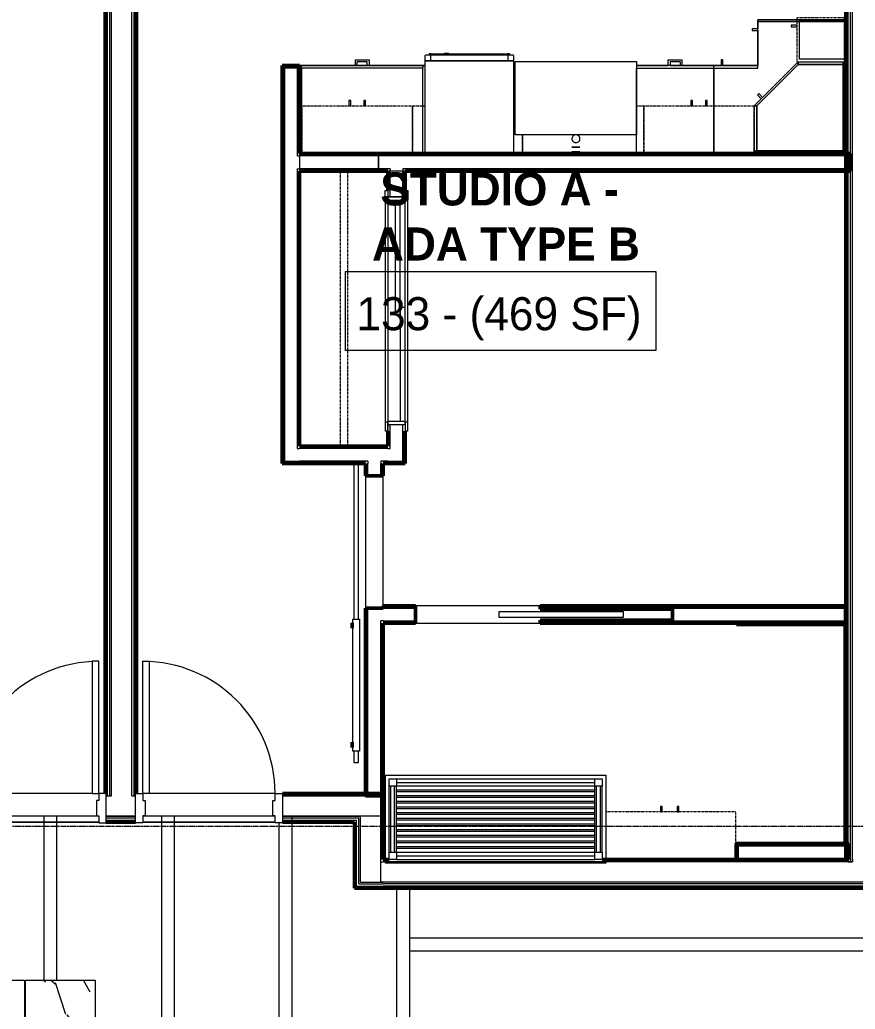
# Model space of a CAD drawing. Header units: inches. Extents: x -4218 to -1830, y 9767 to 12426.
# Drawn here: x -2742.2 to -2514.9, y 10417.4 to 10686.9 of the extents above; entities that cross this region are included whole.
import ezdxf

# ---------------------------------------------------------------- set-up
doc = ezdxf.new("R2010")
doc.units = ezdxf.units.IN
doc.header["$MEASUREMENT"] = 0
doc.linetypes.add('Dash', pattern=[0.25, 0.125, -0.125])
doc.linetypes.add('Grid Line 1_2_', pattern=[0.875, 0.5, -0.125, 0.125, -0.125])
for name, color, linetype, lineweight in [('0-1', 7, 'Continuous', 5), ('0-2', 10, 'Continuous', 9), ('A-AREA-IDEN', 2, 'Continuous', 9), ('A-CLNG-2', 10, 'Continuous', 9), ('A-CLNG-PATT-1', 71, 'Continuous', 13), ('A-DOOR-1', 10, 'Continuous', 9), ('A-DOOR-2', 50, 'Continuous', 20), ('A-DOOR-3', 7, 'Continuous', 50), ('A-DOOR-FRAM-1', 10, 'Continuous', 9), ('A-DOOR-FRAM-3', 50, 'Continuous', 20), ('A-FLOR-4', 192, 'Continuous', 9), ('A-WALL-1', 7, 'Continuous', 50), ('A-WALL-2', 250, 'Continuous', 13), ('A-WALL-3', 10, 'Continuous', 9), ('A-WALL-4', 252, 'Continuous', 9), ('A-WALL-5', 253, 'Continuous', 9), ('A-WALL-6', 254, 'Continuous', 9), ('A-WALL-7', 113, 'Continuous', 9), ('I-WALL-1', 7, 'Continuous', 50), ('I-WALL-2', 10, 'Continuous', 9), ('I-WALL-3', 252, 'Continuous', 9), ('I-WALL-4', 253, 'Continuous', 9), ('P-SANR-FIXT-1', 10, 'Continuous', 9), ('P-SANR-FIXT-2', 252, 'Continuous', 9), ('Q-CASE', 31, 'Continuous', 9), ('Q-CASE-1', 252, 'Continuous', 9), ('Q-CASE-2', 10, 'Continuous', 9), ('Q-CASE-3', 253, 'Continuous', 9), ('Q-CASE-4', 252, 'Dash', 9), ('Q-CASE-5', 10, 'Dash', 9), ('Q-CASE-6', 254, 'Dash', 9), ('Q-CASE-7', 253, 'Dash', 9), ('Q-CASE-8', 254, 'Continuous', 9), ('Q-CASE-HDLN-1', 10, 'Dash', 9), ('Q-CASE-HDLN-2', 252, 'Dash', 9), ('Q-CASE-HDLN-3', 253, 'Dash', 9), ('Q-SPCQ-1', 10, 'Continuous', 9), ('S-BEAM', 12, 'Continuous', 9), ('S-GRID-1', 1, 'Grid Line 1_2_', 9)]:
    doc.layers.add(name, color=color, linetype=linetype, lineweight=lineweight)
doc.styles.add('Century Gothic', font='ufonts.com_century-gothic.ttf', dxfattribs={"height": 9})
doc.styles.add('Century Gothic_B', font='GOTHICB.TTF', dxfattribs={"height": 9})

# ---------------------------------------------------------------- blocks, each defined once
blk = doc.blocks.new('SLIDING - FLUSH - 5-0 x 6-8-V6-BACKGROUND - RCP - 1ST FLOOR')
at = {"layer": 'A-DOOR-1'}
for p, q in [((-32.75, 2.5), (-32.75, 3.25)), ((-30.25, 3.25), (-32.75, 3.25)), ((30.25, 3.25), (-30.25, 3.25)), ((-30.25, 3.25), (-30.25, 2.5)), ((30.25, 2.5), (30.25, 3.25)), ((30.25, 3.25), (32.75, 3.25)), ((32.75, 3.25), (32.75, 2.5)), ((-32.75, 2.5), (-30.25, 2.5)), ((30, 0.5), (-1, 0.5)), ((-1, 0.5), (-1, -0.88)), ((30, 0.5), (30, -0.88)), ((32.75, 2.5), (30.25, 2.5)), ((-32.75, -3), (-32.75, -2.25)), ((-30.25, -2.25), (-32.75, -2.25)), ((-30.25, -2.25), (-30.25, -3)), ((1, -0.88), (-30, -0.88)), ((-30, -0.88), (-30, -2.25)), ((-30, -2.25), (1, -2.25)), ((-1, -0.88), (30, -0.88)), ((1, -0.88), (1, -2.25)), ((30.25, -2.25), (32.75, -2.25)), ((30.25, -3), (30.25, -2.25)), ((32.75, -2.25), (32.75, -3)), ((-32.75, -3), (-30.25, -3)), ((-30.25, -3), (30.25, -3)), ((32.75, -3), (30.25, -3))]:
    blk.add_line(p, q, dxfattribs=at)
at = {"layer": 'A-DOOR-FRAM-1'}
for p, q in [((-31, -2.25), (-31, 2.5)), ((-30, 2.5), (-31, 2.5)), ((30, 2.5), (-30, 2.5)), ((-30, 2.5), (-30, -2.25)), ((30, -2.25), (30, 2.5)), ((30, 2.5), (31, 2.5)), ((31, 2.5), (31, -2.25)), ((-31, -2.25), (-30, -2.25)), ((1, -2.25), (30, -2.25)), ((31, -2.25), (30, -2.25))]:
    blk.add_line(p, q, dxfattribs=at)
blk = doc.blocks.new('BARN - FLUSH - 3-0 x 7-0 BARN DOOR-2961665-BACKGROUND - RCP - 1ST FLOOR')
at = {"layer": 'A-DOOR-1'}
for p, q in [((-57, 5.57), (-60, 5.57)), ((-60, 5.57), (-60, 4.95)), ((-57, 4.07), (-57, 5.82)), ((-57, 5.82), (-21, 5.82)), ((-21, 5.82), (-21, 4.07)), ((21, 5.57), (-21, 5.57)), ((21, 4.95), (21, 5.57)), ((-60, 4.95), (-60, 4.32)), ((-60, 4.32), (-57, 4.32)), ((-21, 4.07), (-57, 4.07)), ((-21, 4.32), (21, 4.32)), ((21, 4.32), (21, 4.95))]:
    blk.add_line(p, q, dxfattribs=at)
at = {"layer": 'A-DOOR-3'}
for p, q in [((-56, 6), (-56, 5.82)), ((-54.5, 6), (-56, 6)), ((-54.5, 5.82), (-54.5, 6)), ((-23.5, 6), (-23.5, 5.82)), ((-22, 6), (-23.5, 6)), ((-22, 5.82), (-22, 6))]:
    blk.add_line(p, q, dxfattribs=at)
blk = doc.blocks.new('OD_CW_Closet - OD_CW_Closet-2480202-BACKGROUND - RCP - 1ST FLOOR')
at = {"layer": 'Q-CASE-HDLN-1'}
for p, q in [((8.8, 0), (68.8, 0)), ((0.74, -11), (75.64, -11)), ((0.74, -13), (75.64, -13))]:
    blk.add_line(p, q, dxfattribs=at)
at = {"layer": 'Q-CASE-HDLN-2'}
for p, q in [((0.74, -24), (0.74, 0)), ((0.74, 0), (6.05, 0)), ((71.55, 0), (75.64, 0)), ((75.64, 0), (75.64, -24)), ((75.64, -24), (0.74, -24))]:
    blk.add_line(p, q, dxfattribs=at)
at = {"layer": 'Q-CASE-HDLN-3'}
for p, q in [((6.05, 0), (7.8, 0)), ((69.8, 0), (71.55, 0))]:
    blk.add_line(p, q, dxfattribs=at)
blk = doc.blocks.new('POCKET - FLUSH - 2-10 x 6-8-2882529-BACKGROUND - RCP - 1ST FLOOR')
at = {"layer": 'A-DOOR-2'}
for p, q in [((-39.67, 0.75), (-39.67, -0.75)), ((-5.67, 0.75), (-39.67, 0.75)), ((-5.67, -0.75), (-5.67, 0.75)), ((-39.67, -0.75), (-5.67, -0.75))]:
    blk.add_line(p, q, dxfattribs=at)
blk = doc.blocks.new('300 Series Wall Hung Cabinet_302 - 33_ X 21_-2749814-BACKGROUND - RCP - 1ST FLOOR')
at = {"layer": 'Q-CASE-4'}
for p, q in [((14.5, 15.38), (16.5, 15.38)), ((16.5, 15.38), (16.5, 7.39)), ((-16.5, 2.75), (-16.5, 7.47)), ((16.5, 7.36), (16.5, 2.75))]:
    blk.add_line(p, q, dxfattribs=at)
at = {"layer": 'Q-CASE-6'}
blk.add_line((16.5, 2.37), (-16.5, 2.37), dxfattribs=at)
at = {"layer": 'Q-CASE-7'}
for p, q in [((-16.5, 2.37), (-16.5, 2.75)), ((16.5, 2.75), (16.5, 2.37))]:
    blk.add_line(p, q, dxfattribs=at)
blk = doc.blocks.new('Base Cabinet 4 Drawer 254 - Base Cabinet 4 Drawer 254 21_-2556168-BACKGROUND - RCP - 1ST FLOOR')
at = {"layer": 'Q-CASE-2'}
for p, q in [((-9.76, -23.25), (-9.76, 0)), ((-9.76, 0), (11.24, 0)), ((11.24, 0), (11.24, -23.25)), ((-9.76, -23.25), (-9.76, -24)), ((11.24, -23.25), (-9.76, -23.25)), ((-9.76, -24), (11.24, -24)), ((-0.64, -24), (-1.14, -24)), ((-1.14, -25.5), (-1.14, -24)), ((-0.64, -25), (-0.64, -24)), ((2.11, -25), (2.11, -24)), ((2.11, -24), (2.61, -24)), ((2.61, -24), (2.61, -25.5)), ((11.24, -24), (11.24, -23.25)), ((2.61, -25.5), (-1.14, -25.5)), ((-0.64, -25), (2.11, -25))]:
    blk.add_line(p, q, dxfattribs=at)
blk = doc.blocks.new('308 - 308 x 27_-V22-BACKGROUND - RCP - 1ST FLOOR')
at = {"layer": 'Q-CASE'}
for p, q in [((-12, 15.38), (0, 27.38)), ((0, 27.38), (0, 26.63)), ((0, 26.63), (-11.25, 15.38)), ((-11.25, 15.38), (-12, 15.38))]:
    blk.add_line(p, q, dxfattribs=at)
at = {"layer": 'Q-CASE-1'}
for p, q in [((0, 27.38), (12.25, 27.38)), ((0, 26.63), (0, 27.38)), ((12.25, 27.38), (12.25, 26.63)), ((12.25, 3.12), (12.25, 27.38)), ((12.25, 27.38), (12.62, 27.38)), ((-11.25, 15.38), (0, 26.63)), ((0, 26.63), (12.25, 26.63)), ((12.25, 26.63), (0, 26.63)), ((12.25, 26.63), (12.25, 3.12)), ((-10.76, 18.73), (-11.11, 18.39)), ((-11.11, 18.39), (-10.05, 17.33)), ((-9.7, 17.67), (-10.76, 18.73)), ((-12, 15.38), (-11.25, 15.38)), ((-12, 4.72), (-12, 15.38)), ((-11.25, 4.65), (-11.25, 15.38)), ((-11.25, 15.38), (-11.25, 4.65)), ((-12, 3.12), (-12, 4.64)), ((-11.25, 3.12), (-12, 3.12)), ((-12, 2.75), (-12, 3.12)), ((-12, 3.12), (12.62, 3.12)), ((-11.25, 3.12), (-11.25, 4.57)), ((-11.25, 4.57), (-11.25, 3.12)), ((12.25, 3.12), (-11.25, 3.12)), ((12.62, 3.12), (12.25, 3.12))]:
    blk.add_line(p, q, dxfattribs=at)
at = {"layer": 'Q-CASE-3'}
for p, q in [((12.62, 27.38), (13, 27.38)), ((-12, 2.37), (-12, 2.75)), ((13, 3.12), (12.62, 3.12)), ((12.62, 3.12), (13, 3.12))]:
    blk.add_line(p, q, dxfattribs=at)
at = {"layer": 'Q-CASE-8'}
for p, q in [((13, 27.38), (13, 3.12)), ((13, 3.12), (13, 2.37)), ((13, 2.37), (-12, 2.37))]:
    blk.add_line(p, q, dxfattribs=at)
blk = doc.blocks.new('300 Series Wall Hung Cabinet_301 - 12_ x 27_-V23-BACKGROUND - RCP - 1ST FLOOR')
at = {"layer": 'Q-CASE-1'}
for p, q in [((-5.25, -12.44), (-5.25, -0.19)), ((5.25, -0.19), (5.25, -12.44)), ((5.25, -12.44), (-5.25, -12.44)), ((-3.51, -13.19), (-4, -13.19)), ((-4, -13.19), (-4, -14.69)), ((-3.51, -14.69), (-3.51, -13.19)), ((-4, -14.69), (-3.51, -14.69))]:
    blk.add_line(p, q, dxfattribs=at)
at = {"layer": 'Q-CASE-3'}
blk.add_line((-5.24, -0.19), (5.25, -0.19), dxfattribs=at)
at = {"layer": 'Q-CASE-4'}
for p, q in [((-5.44, -0.19), (-6, -0.19)), ((6, -13.19), (6, -0.19)), ((-5.44, -13.19), (6, -13.19))]:
    blk.add_line(p, q, dxfattribs=at)
at = {"layer": 'Q-CASE-5'}
for p, q in [((-6, -0.19), (-6, -13.19)), ((-6, -13.19), (-5.44, -13.19))]:
    blk.add_line(p, q, dxfattribs=at)
at = {"layer": 'Q-CASE-7'}
blk.add_line((6, -0.19), (-5.44, -0.19), dxfattribs=at)
blk = doc.blocks.new('Base Cabinet 3 Drawer 230 - Base Cabinet 3 Drawer 230 33_-2609767-BACKGROUND - RCP - 1ST FLOOR')
at = {"layer": 'Q-CASE-2'}
for p, q in [((-1.14, 24), (-1.14, 25.5)), ((-1.14, 25.5), (2.61, 25.5)), ((2.11, 25), (-0.64, 25)), ((-0.64, 24), (-0.64, 25)), ((2.11, 24), (2.11, 25)), ((2.61, 25.5), (2.61, 24)), ((-15.76, 24), (17.24, 24)), ((-15.76, 23.25), (-15.76, 24)), ((17.24, 23.25), (-15.76, 23.25)), ((-15.76, 23.25), (-15.76, 0)), ((-1.14, 24), (-0.64, 24)), ((2.61, 24), (2.11, 24)), ((17.24, 24), (17.24, 23.25)), ((17.24, 0), (17.24, 23.25)), ((-15.76, 0), (17.24, 0))]:
    blk.add_line(p, q, dxfattribs=at)
blk = doc.blocks.new('Base Cabinet Corner 197 - Base Cabinet Corner 197-2565125-BACKGROUND - RCP - 1ST FLOOR')
at = {"layer": 'Q-CASE-2'}
for p, q in [((-23.26, 0), (12.74, 0)), ((-23.26, -36), (-23.26, 0)), ((12.74, 0), (12.74, -24)), ((0.74, -23.25), (0.74, -36)), ((12.74, -23.25), (0.74, -23.25)), ((0.74, -23.25), (0.74, -24)), ((0.74, -24), (0.74, -36)), ((12.74, -24), (0.74, -24)), ((10.73, -24), (10.24, -24)), ((10.24, -24), (10.24, -25.5)), ((10.73, -25.5), (10.73, -24)), ((10.24, -25.5), (10.73, -25.5)), ((2.23, -33.51), (0.73, -33.51)), ((0.73, -33.51), (0.73, -34)), ((0.73, -34), (2.23, -34)), ((2.23, -34), (2.23, -33.51)), ((0.74, -36), (-23.26, -36))]:
    blk.add_line(p, q, dxfattribs=at)
blk = doc.blocks.new('kitchen_faucet_14143 - kitchen_faucet_14143-V54-BACKGROUND - RCP - 1ST FLOOR')
at = {"layer": 'P-SANR-FIXT-2'}
for p, q in [((2.26, 0.94), (2.26, 1.08)), ((2.26, -0.28), (2.26, 0.94)), ((2.34, 1.08), (2.34, 1.05)), ((2.34, 1.05), (2.34, -0.54)), ((3.44, 0.77), (3.44, 1.08)), ((3.44, 0), (3.44, 0.77)), ((2.26, -1.08), (2.26, -0.28)), ((2.34, -0.54), (2.34, -0.77)), ((2.34, -0.77), (2.34, -1.08)), ((3.44, -0.94), (3.44, 0)), ((3.44, -1.08), (3.44, -0.94))]:
    blk.add_line(p, q, dxfattribs=at)
at = {"layer": 'P-SANR-FIXT-2', "flags": 128}
blk.add_lwpolyline([(-0.92, -0.6), (-0.96, -0.61), (-1, -0.63), (-1.04, -0.64)], dxfattribs=at)
at = {"layer": 'P-SANR-FIXT-2'}
for start, end in [(150, 164.2961), (105, 150), (45, 105), (30, 45), (0, 30), (345, 360), (195.7039, 210), (210, 255), (255, 300), (300, 345)]:
    blk.add_arc((0, 0), 1.08, start, end, dxfattribs=at)
blk = doc.blocks.new('Stainless Steel Farmhous Kitchen Sink - Stainless Steel Farmhous Kitchen Sink-2443921-BACKGROUND - RCP - 1ST FLOOR')
at = {"layer": 'P-SANR-FIXT-1'}
for p, q in [((-33, -22.2), (-33, -2.25)), ((-33, -2.25), (0, -2.25)), ((0, -2.25), (0, -22.2)), ((0, -22.2), (-33, -22.2))]:
    blk.add_line(p, q, dxfattribs=at)
blk = doc.blocks.new('300 Series Wall Hung Cabinet_302 - 30_ X 27_-2568021-BACKGROUND - RCP - 1ST FLOOR')
at = {"layer": 'Q-CASE-1'}
for p, q in [((-1.76, 16.87), (-2.25, 16.87)), ((-2.25, 16.87), (-2.25, 15.38)), ((-1.76, 15.38), (-1.76, 16.87)), ((2.24, 16.87), (1.75, 16.87)), ((1.75, 16.87), (1.75, 15.38)), ((2.24, 15.38), (2.24, 16.87)), ((-2.25, 15.38), (-1.76, 15.38)), ((1.75, 15.38), (2.24, 15.38))]:
    blk.add_line(p, q, dxfattribs=at)
at = {"layer": 'Q-CASE-4'}
for p, q in [((-15, 7.39), (-15, 15.38)), ((-15, 15.38), (15, 15.38)), ((15, 15.38), (15, 4.72)), ((-15, 2.75), (-15, 7.36)), ((15, 4.64), (15, 2.75))]:
    blk.add_line(p, q, dxfattribs=at)
at = {"layer": 'Q-CASE-6'}
blk.add_line((15, 2.37), (-15, 2.37), dxfattribs=at)
at = {"layer": 'Q-CASE-7'}
for p, q in [((-15, 2.37), (-15, 2.75)), ((15, 2.75), (15, 2.37))]:
    blk.add_line(p, q, dxfattribs=at)
blk = doc.blocks.new('300 Series Wall Hung Cabinet_302 - 30_ X 27_-V59-BACKGROUND - RCP - 1ST FLOOR')
at = {"layer": 'Q-CASE-4'}
for p, q in [((-15, 5.13), (-15, 15.38)), ((-15, 15.38), (-11.52, 15.38)), ((12.48, 15.38), (13, 15.38)), ((15, 7.47), (15, 2.75)), ((-15, 2.75), (-15, 5.08))]:
    blk.add_line(p, q, dxfattribs=at)
at = {"layer": 'Q-CASE-6'}
for p, q in [((-11.52, 2.37), (-15, 2.37)), ((15, 2.37), (12.48, 2.37))]:
    blk.add_line(p, q, dxfattribs=at)
at = {"layer": 'Q-CASE-7'}
for p, q in [((-15, 2.37), (-15, 2.75)), ((15, 2.75), (15, 2.37))]:
    blk.add_line(p, q, dxfattribs=at)
blk = doc.blocks.new('300 Series Wall Hung Cabinet_302 - 30_ X 27_-V60-BACKGROUND - RCP - 1ST FLOOR')
at = {"layer": 'Q-CASE-1'}
for p, q in [((-1.76, 16.87), (-2.25, 16.87)), ((-2.25, 16.87), (-2.25, 15.38)), ((-1.76, 15.38), (-1.76, 16.87)), ((2.24, 16.87), (1.75, 16.87)), ((1.75, 16.87), (1.75, 15.38)), ((2.24, 15.38), (2.24, 16.87)), ((-2.25, 15.38), (-1.76, 15.38)), ((1.75, 15.38), (2.24, 15.38))]:
    blk.add_line(p, q, dxfattribs=at)
at = {"layer": 'Q-CASE-4'}
for p, q in [((-15, 2.75), (-15, 15.38)), ((-15, 15.38), (15, 15.38)), ((15, 15.38), (15, 5.13)), ((15, 5.08), (15, 2.75))]:
    blk.add_line(p, q, dxfattribs=at)
at = {"layer": 'Q-CASE-6'}
blk.add_line((15, 2.37), (-15, 2.37), dxfattribs=at)
at = {"layer": 'Q-CASE-7'}
for p, q in [((-15, 2.44), (-15, 2.75)), ((15, 2.75), (15, 2.37)), ((-15, 2.38), (-15, 2.44))]:
    blk.add_line(p, q, dxfattribs=at)
blk = doc.blocks.new('Bath Vanity - Bath Vanity 60_-V104-BACKGROUND - RCP - 1ST FLOOR')
at = {"layer": 'Q-CASE-1'}
for p, q in [((-29.26, -1), (-29.26, 0)), ((-29.26, 0), (30.74, 0)), ((30.74, 0), (30.74, -0.38)), ((30.74, -0.38), (30.74, -1))]:
    blk.add_line(p, q, dxfattribs=at)
at = {"layer": 'Q-CASE-2'}
for p, q in [((-29.26, -24), (-29.26, -1)), ((-28.26, -3), (-28.26, -1)), ((-28.26, -1), (-26.26, -1)), ((27.74, -1), (-26.26, -1)), ((-26.26, -1), (-26.26, -3)), ((27.74, -2), (-26.26, -2)), ((27.74, -3), (27.74, -1)), ((27.74, -1), (29.74, -1)), ((29.74, -1), (29.74, -3)), ((30.74, -1), (30.74, -24)), ((-28.26, -3), (-28.26, -21)), ((-26.26, -3), (-28.26, -3)), ((-27.76, -3), (-27.76, -21)), ((-26.76, -3), (-26.76, -21)), ((27.74, -3), (-26.26, -3)), ((-26.26, -3), (-26.26, -21)), ((-26.26, -4), (27.74, -4)), ((27.74, -4.55), (-26.26, -4.55)), ((27.74, -3), (27.74, -21)), ((29.74, -3), (27.74, -3)), ((28.24, -3), (28.24, -21)), ((29.24, -3), (29.24, -21)), ((29.74, -3), (29.74, -21)), ((-26.26, -5.55), (27.74, -5.55)), ((27.74, -6.09), (-26.26, -6.09)), ((-26.26, -7.09), (27.74, -7.09)), ((27.74, -7.64), (-26.26, -7.64)), ((-26.26, -8.64), (27.74, -8.64)), ((27.74, -9.18), (-26.26, -9.18)), ((-26.26, -10.18), (27.74, -10.18)), ((27.74, -10.73), (-26.26, -10.73)), ((-26.26, -11.73), (27.74, -11.73)), ((27.74, -12.27), (-26.26, -12.27)), ((-26.26, -13.27), (27.74, -13.27)), ((27.74, -13.82), (-26.26, -13.82)), ((-26.26, -14.82), (27.74, -14.82)), ((27.74, -15.36), (-26.26, -15.36)), ((-26.26, -16.36), (27.74, -16.36)), ((27.74, -16.91), (-26.26, -16.91)), ((-26.26, -17.91), (27.74, -17.91)), ((27.74, -18.45), (-26.26, -18.45)), ((-28.26, -23), (-28.26, -21)), ((-28.26, -21), (-26.26, -21)), ((-26.26, -19.45), (27.74, -19.45)), ((27.74, -20), (-26.26, -20)), ((-26.26, -21), (27.74, -21)), ((-26.26, -21), (-26.26, -23)), ((27.74, -23), (27.74, -21)), ((27.74, -21), (29.74, -21)), ((29.74, -21), (29.74, -23)), ((30.74, -24), (-29.26, -24)), ((-26.26, -23), (-28.26, -23)), ((27.74, -22), (-26.26, -22)), ((27.74, -23), (-26.26, -23)), ((29.74, -23), (27.74, -23))]:
    blk.add_line(p, q, dxfattribs=at)
blk = doc.blocks.new('300 Series Wall Hung Cabinet_326 - 36_-V98-BACKGROUND - RCP - 1ST FLOOR')
at = {"layer": 'Q-CASE-2'}
for p, q in [((-2.01, -13.19), (-2.5, -13.19)), ((-2.5, -13.19), (-2.5, -14.69)), ((-2.01, -14.69), (-2.01, -13.19)), ((2.49, -13.19), (2, -13.19)), ((2, -13.19), (2, -14.69)), ((2.49, -14.69), (2.49, -13.19)), ((-2.5, -14.69), (-2.01, -14.69)), ((2, -14.69), (2.49, -14.69))]:
    blk.add_line(p, q, dxfattribs=at)
at = {"layer": 'Q-CASE-4'}
blk.add_line((17.37, -0.19), (-18, -0.19), dxfattribs=at)
at = {"layer": 'Q-CASE-5'}
for p, q in [((-18, -0.19), (-18, -13.19)), ((-18, -13.19), (17.37, -13.19))]:
    blk.add_line(p, q, dxfattribs=at)
blk = doc.blocks.new('CTR - 1st Phase - Unit Layouts_rvt-1-BACKGROUND - RCP - 1ST FLOOR')
at = {"layer": 'A-WALL-1'}
for p, q in [((-2670.81, 10566.01), (-2670.81, 10674.41)), ((-2670.81, 10674.41), (-2670.19, 10674.41)), ((-2670.19, 10674.41), (-2666.69, 10674.41)), ((-2666.69, 10674.41), (-2666.06, 10674.41)), ((-2666.06, 10674.41), (-2666.06, 10650.41)), ((-2666.06, 10650.41), (-2516.12, 10650.41)), ((-2516.12, 10650.41), (-2516.12, 10649.79)), ((-2516.12, 10649.79), (-2516.12, 10646.29)), ((-2642.06, 10645.66), (-2666.06, 10645.66)), ((-2666.06, 10645.66), (-2666.06, 10570.76)), ((-2642.06, 10640.35), (-2642.06, 10645.66)), ((-2637.31, 10645.66), (-2637.31, 10640.35)), ((-2516.12, 10645.66), (-2637.31, 10645.66)), ((-2516.12, 10646.29), (-2516.12, 10645.66)), ((-2642.06, 10570.76), (-2642.06, 10574.85)), ((-2637.31, 10574.85), (-2637.31, 10566.01)), ((-2666.06, 10570.76), (-2642.06, 10570.76)), ((-2670.19, 10566.01), (-2670.81, 10566.01)), ((-2666.06, 10566.01), (-2670.19, 10566.01)), ((-2648.1, 10566.01), (-2666.06, 10566.01)), ((-2648.1, 10562.66), (-2648.1, 10566.01)), ((-2643.35, 10566.01), (-2643.35, 10562.66)), ((-2642.06, 10566.01), (-2643.35, 10566.01)), ((-2637.94, 10566.01), (-2642.06, 10566.01)), ((-2637.31, 10566.01), (-2637.94, 10566.01)), ((-2643.35, 10562.66), (-2648.1, 10562.66)), ((-2648.1, 10475.54), (-2648.1, 10526.66)), ((-2648.1, 10526.66), (-2643.35, 10526.66)), ((-2643.35, 10526.66), (-2643.35, 10527.29)), ((-2643.35, 10527.29), (-2634.55, 10527.29)), ((-2634.55, 10527.29), (-2634.55, 10522.54)), ((-2600.55, 10526.41), (-2600.55, 10527.29)), ((-2600.55, 10527.29), (-2517.22, 10527.29)), ((-2564.55, 10526.41), (-2600.55, 10526.41)), ((-2564.55, 10523.41), (-2564.55, 10526.41)), ((-2517.22, 10527.29), (-2517.22, 10526.66)), ((-2517.22, 10526.66), (-2517.22, 10523.16)), ((-2600.55, 10522.54), (-2600.55, 10523.41)), ((-2600.55, 10523.41), (-2564.55, 10523.41)), ((-2643.35, 10522.54), (-2643.35, 10475.54)), ((-2634.55, 10522.54), (-2643.35, 10522.54)), ((-2517.22, 10522.54), (-2600.55, 10522.54)), ((-2547.19, 10522.54), (-2517.56, 10522.54)), ((-2547.19, 10522.16), (-2547.19, 10522.54)), ((-2517.56, 10522.16), (-2547.19, 10522.16)), ((-2517.56, 10522.54), (-2517.19, 10522.54)), ((-2517.56, 10462.91), (-2517.56, 10522.16)), ((-2517.22, 10523.16), (-2517.22, 10522.54)), ((-2517.19, 10522.54), (-2517.19, 10462.54)), ((-2647.47, 10475.54), (-2648.1, 10475.54)), ((-2643.97, 10475.54), (-2647.47, 10475.54)), ((-2643.35, 10475.54), (-2643.97, 10475.54)), ((-2547.22, 10461.91), (-2547.22, 10462.54)), ((-2547.22, 10462.54), (-2516.6, 10462.54)), ((-2547.22, 10458.41), (-2547.22, 10461.91)), ((-2517.19, 10462.54), (-2517.56, 10462.54)), ((-2516.6, 10462.54), (-2516.6, 10461.91)), ((-2516.6, 10461.91), (-2516.6, 10458.41)), ((-2547.22, 10458.16), (-2547.22, 10458.41)), ((-2516.6, 10458.16), (-2547.22, 10458.16)), ((-2516.6, 10458.41), (-2516.6, 10458.16))]:
    blk.add_line(p, q, dxfattribs=at)
at = {"layer": 'A-WALL-2'}
for p, q in [((-2670.19, 10673.79), (-2670.19, 10566.63)), ((-2670.19, 10673.79), (-2666.69, 10673.79)), ((-2666.69, 10673.79), (-2666.69, 10649.79)), ((-2666.69, 10649.79), (-2666.06, 10649.79)), ((-2516.75, 10649.79), (-2666.06, 10649.79)), ((-2516.75, 10649.79), (-2516.75, 10646.29)), ((-2666.69, 10646.29), (-2666.06, 10646.29)), ((-2666.69, 10646.29), (-2666.69, 10570.13)), ((-2641.44, 10646.29), (-2666.06, 10646.29)), ((-2641.44, 10646.29), (-2641.44, 10645.66)), ((-2641.44, 10638.6), (-2641.44, 10645.66)), ((-2637.94, 10646.29), (-2637.94, 10645.66)), ((-2516.75, 10646.29), (-2637.94, 10646.29)), ((-2637.94, 10638.6), (-2637.94, 10645.66)), ((-2641.44, 10570.13), (-2641.44, 10576.6)), ((-2637.94, 10566.63), (-2637.94, 10576.6)), ((-2666.69, 10570.13), (-2666.06, 10570.13)), ((-2642.06, 10570.13), (-2666.06, 10570.13)), ((-2642.06, 10570.13), (-2641.44, 10570.13)), ((-2670.19, 10566.63), (-2666.69, 10566.63)), ((-2666.69, 10566.63), (-2666.06, 10566.63)), ((-2647.47, 10566.63), (-2666.06, 10566.63)), ((-2647.47, 10566.63), (-2647.47, 10566.01)), ((-2643.97, 10566.63), (-2643.97, 10566.01)), ((-2642.06, 10566.63), (-2643.97, 10566.63)), ((-2642.06, 10566.63), (-2641.44, 10566.63)), ((-2641.44, 10566.63), (-2637.94, 10566.63)), ((-2647.47, 10562.66), (-2647.47, 10566.01)), ((-2643.97, 10562.66), (-2643.97, 10566.01)), ((-2647.47, 10476.16), (-2647.47, 10526.66)), ((-2643.35, 10526.66), (-2634.55, 10526.66)), ((-2600.55, 10526.66), (-2517.85, 10526.66)), ((-2517.85, 10526.66), (-2517.85, 10523.16)), ((-2643.97, 10476.16), (-2643.97, 10523.16)), ((-2643.35, 10523.16), (-2643.97, 10523.16)), ((-2643.35, 10523.16), (-2634.55, 10523.16)), ((-2600.55, 10523.16), (-2517.85, 10523.16)), ((-2643.97, 10476.16), (-2647.47, 10476.16)), ((-2546.6, 10458.41), (-2546.6, 10461.91)), ((-2546.6, 10461.91), (-2517.22, 10461.91)), ((-2517.22, 10461.91), (-2517.22, 10458.41)), ((-2547.22, 10458.41), (-2546.6, 10458.41)), ((-2547.22, 10458.41), (-2546.6, 10458.41)), ((-2546.6, 10458.41), (-2517.22, 10458.41)), ((-2517.22, 10458.41), (-2516.6, 10458.41)), ((-2517.22, 10458.41), (-2516.6, 10458.41))]:
    blk.add_line(p, q, dxfattribs=at)
at = {"layer": 'A-WALL-3'}
for p, q in [((-2648.1, 10562.66), (-2648.1, 10526.66)), ((-2643.35, 10527.29), (-2643.35, 10562.66)), ((-2600.55, 10527.29), (-2634.55, 10527.29)), ((-2634.55, 10522.54), (-2600.55, 10522.54))]:
    blk.add_line(p, q, dxfattribs=at)
at = {"layer": 'A-WALL-4'}
for p, q in [((-2644.57, 10645.66), (-2644.57, 10650.41)), ((-2644.57, 10650.41), (-2644.57, 10645.66)), ((-2644.57, 10645.66), (-2666.06, 10645.66)), ((-2642.06, 10645.66), (-2644.57, 10645.66)), ((-2517.37, 10645.66), (-2637.31, 10645.66)), ((-2648.1, 10562.66), (-2647.5, 10562.66)), ((-2647.47, 10562.66), (-2643.35, 10562.66)), ((-2647.5, 10526.66), (-2648.1, 10526.66)), ((-2643.35, 10526.66), (-2647.47, 10526.66)), ((-2643.35, 10526.66), (-2643.35, 10527.29)), ((-2634.55, 10522.54), (-2634.55, 10527.29)), ((-2600.55, 10527.29), (-2600.55, 10526.41)), ((-2600.55, 10526.41), (-2564.55, 10526.41)), ((-2564.55, 10526.41), (-2564.55, 10523.41)), ((-2564.55, 10523.41), (-2600.55, 10523.41)), ((-2600.55, 10523.41), (-2600.55, 10522.54)), ((-2547.22, 10462.54), (-2547.22, 10458.16))]:
    blk.add_line(p, q, dxfattribs=at)
at = {"layer": 'A-WALL-5'}
for p, q in [((-2666.06, 10650.41), (-2666.06, 10645.66)), ((-2517.37, 10650.41), (-2516.12, 10650.41)), ((-2637.31, 10645.66), (-2642.06, 10645.66)), ((-2516.12, 10645.66), (-2517.37, 10645.66)), ((-2637.31, 10638.6), (-2642.06, 10638.6)), ((-2637.31, 10576.6), (-2642.06, 10576.6)), ((-2547.19, 10462.54), (-2517.37, 10462.54)), ((-2517.19, 10462.54), (-2516.6, 10462.54)), ((-2516.6, 10462.54), (-2516.6, 10458.16)), ((-2517.37, 10458.16), (-2547.22, 10458.16))]:
    blk.add_line(p, q, dxfattribs=at)
at = {"layer": 'A-WALL-6'}
for p, q in [((-2666.06, 10650.41), (-2644.57, 10650.41)), ((-2644.57, 10650.41), (-2631.89, 10650.41)), ((-2607.89, 10650.41), (-2542.37, 10650.41)), ((-2542.37, 10650.41), (-2517.37, 10650.41)), ((-2516.12, 10645.66), (-2516.12, 10650.41)), ((-2517.37, 10462.54), (-2517.19, 10462.54)), ((-2516.6, 10458.16), (-2517.37, 10458.16))]:
    blk.add_line(p, q, dxfattribs=at)
at = {"layer": 'A-WALL-7'}
for p, q in [((-2541.37, 10686.85), (-2517.37, 10686.85)), ((-2541.37, 10686.85), (-2541.37, 10684.41)), ((-2541.37, 10684.41), (-2541.37, 10686.85)), ((-2517.37, 10686.85), (-2541.37, 10686.85)), ((-2517.37, 10686.85), (-2517.37, 10650.41)), ((-2517.37, 10650.41), (-2517.37, 10686.85)), ((-2541.37, 10683.93), (-2541.37, 10674.41)), ((-2541.37, 10674.41), (-2541.37, 10683.93)), ((-2666.06, 10674.41), (-2666.06, 10673.91)), ((-2665.37, 10674.41), (-2666.06, 10674.41)), ((-2666.06, 10673.91), (-2666.06, 10674.41)), ((-2666.06, 10674.41), (-2665.37, 10674.41)), ((-2650.87, 10674.41), (-2665.37, 10674.41)), ((-2665.37, 10674.41), (-2650.87, 10674.41)), ((-2650.37, 10674.41), (-2650.87, 10674.41)), ((-2647.62, 10674.41), (-2650.37, 10674.41)), ((-2650.37, 10674.41), (-2647.62, 10674.41)), ((-2647.12, 10674.41), (-2647.62, 10674.41)), ((-2631.89, 10674.41), (-2647.12, 10674.41)), ((-2647.12, 10674.41), (-2631.89, 10674.41)), ((-2607.37, 10674.41), (-2607.89, 10674.41)), ((-2607.89, 10674.41), (-2607.37, 10674.41)), ((-2565.75, 10674.41), (-2574.37, 10674.41)), ((-2574.37, 10674.41), (-2565.75, 10674.41)), ((-2565.25, 10674.41), (-2565.75, 10674.41)), ((-2562.5, 10674.41), (-2565.25, 10674.41)), ((-2565.25, 10674.41), (-2562.5, 10674.41)), ((-2562, 10674.41), (-2562.5, 10674.41)), ((-2551.36, 10674.41), (-2562, 10674.41)), ((-2562, 10674.41), (-2551.36, 10674.41)), ((-2550.87, 10674.41), (-2551.36, 10674.41)), ((-2541.37, 10674.41), (-2550.87, 10674.41)), ((-2550.87, 10674.41), (-2541.37, 10674.41)), ((-2666.06, 10673.91), (-2666.06, 10650.41)), ((-2666.06, 10650.41), (-2666.06, 10673.91)), ((-2666.06, 10650.41), (-2631.89, 10650.41)), ((-2631.89, 10650.41), (-2666.06, 10650.41)), ((-2607.89, 10650.41), (-2517.37, 10650.41)), ((-2517.37, 10650.41), (-2607.89, 10650.41))]:
    blk.add_line(p, q, dxfattribs=at)
at = {"layer": 'Q-SPCQ-1'}
for p, q in [((-2631.89, 10675.66), (-2631.89, 10677.09)), ((-2631.69, 10677.29), (-2608.09, 10677.29)), ((-2630.8, 10677.54), (-2630.8, 10677.29)), ((-2630.36, 10677.54), (-2630.8, 10677.54)), ((-2630.36, 10675.54), (-2630.36, 10677.54)), ((-2630.36, 10677.54), (-2609.42, 10677.54)), ((-2626.65, 10677.54), (-2626.65, 10677.79)), ((-2626.65, 10677.79), (-2625.51, 10677.79)), ((-2625.51, 10677.54), (-2626.65, 10677.54)), ((-2625.51, 10677.79), (-2625.51, 10677.54)), ((-2609.42, 10677.54), (-2609.42, 10675.54)), ((-2608.98, 10677.54), (-2609.42, 10677.54)), ((-2608.98, 10677.54), (-2608.98, 10677.29)), ((-2607.89, 10677.09), (-2607.89, 10675.66)), ((-2607.89, 10675.66), (-2631.89, 10675.66)), ((-2631.89, 10675.47), (-2631.89, 10675.66)), ((-2631.89, 10650.41), (-2631.89, 10675.47)), ((-2631.69, 10675.66), (-2608.09, 10675.66)), ((-2609.42, 10675.54), (-2630.36, 10675.54)), ((-2607.89, 10675.66), (-2607.89, 10675.47)), ((-2607.89, 10675.47), (-2607.89, 10650.41)), ((-2607.89, 10650.41), (-2631.89, 10650.41))]:
    blk.add_line(p, q, dxfattribs=at)
for centre, start, end in [((-2631.69, 10677.09), 90, 180), ((-2631.69, 10677.09), 150, 180), ((-2631.69, 10677.09), 90, 120), ((-2608.09, 10677.09), 0, 90), ((-2631.69, 10675.47), 90, 180), ((-2608.09, 10675.47), 0, 90)]:
    blk.add_arc(centre, 0.197, start, end, dxfattribs=at)
at = {"layer": '0-2'}
for name, p, rotation in [('Base Cabinet Corner 197 - Base Cabinet Corner 197-2565125-BACKGROUND - RCP - 1ST FLOOR', (-2540.64, 10650.41), 180), ('300 Series Wall Hung Cabinet_301 - 12_ x 27_-V23-BACKGROUND - RCP - 1ST FLOOR', (-2517.56, 10681.41), 270.000000000003), ('Stainless Steel Farmhous Kitchen Sink - Stainless Steel Farmhous Kitchen Sink-2443921-BACKGROUND - RCP - 1ST FLOOR', (-2607.37, 10653.27), 180), ('Base Cabinet 4 Drawer 254 - Base Cabinet 4 Drawer 254 21_-2556168-BACKGROUND - RCP - 1ST FLOOR', (-2563.14, 10650.41), 180), ('kitchen_faucet_14143 - kitchen_faucet_14143-V54-BACKGROUND - RCP - 1ST FLOOR', (-2590.87, 10654.47), 270.0000000000128), ('OD_CW_Closet - OD_CW_Closet-2480202-BACKGROUND - RCP - 1ST FLOOR', (-2642.06, 10646.4), 269.9999999999987), ('SLIDING - FLUSH - 5-0 x 6-8-V6-BACKGROUND - RCP - 1ST FLOOR', (-2639.56, 10607.6), 89.99999999998039), ('BARN - FLUSH - 3-0 x 7-0 BARN DOOR-2961665-BACKGROUND - RCP - 1ST FLOOR', (-2645.72, 10544.66), 89.99999999998666), ('POCKET - FLUSH - 2-10 x 6-8-2882529-BACKGROUND - RCP - 1ST FLOOR', (-2617.55, 10524.91), 180), ('Bath Vanity - Bath Vanity 60_-V104-BACKGROUND - RCP - 1ST FLOOR', (-2611.98, 10457.16), 180), ('300 Series Wall Hung Cabinet_326 - 36_-V98-BACKGROUND - RCP - 1ST FLOOR', (-2565.35, 10457.98), 180)]:
    blk.add_blockref(name, p, dxfattribs=dict(at, rotation=rotation))
for name, p in [('Base Cabinet 3 Drawer 230 - Base Cabinet 3 Drawer 230 33_-2609767-BACKGROUND - RCP - 1ST FLOOR', (-2649.74, 10650.41)), ('308 - 308 x 27_-V22-BACKGROUND - RCP - 1ST FLOOR', (-2530.37, 10648.04)), ('300 Series Wall Hung Cabinet_302 - 30_ X 27_-V60-BACKGROUND - RCP - 1ST FLOOR', (-2650.37, 10648.04)), ('300 Series Wall Hung Cabinet_302 - 30_ X 27_-2568021-BACKGROUND - RCP - 1ST FLOOR', (-2557.37, 10648.04)), ('300 Series Wall Hung Cabinet_302 - 30_ X 27_-V59-BACKGROUND - RCP - 1ST FLOOR', (-2620.37, 10648.04)), ('300 Series Wall Hung Cabinet_302 - 33_ X 21_-2749814-BACKGROUND - RCP - 1ST FLOOR', (-2588.87, 10648.04))]:
    blk.add_blockref(name, p, dxfattribs=at)
blk = doc.blocks.new('HOLLOW METAL - UNIT DOOR-2191977-BACKGROUND - RCP - 1ST FLOOR')
at = {"layer": 'A-DOOR-1'}
blk.add_arc((18, -4.125), 36, 180, 270, dxfattribs=at)
at = {"layer": 'A-DOOR-2'}
for p, q in [((16.25, -4.125), (18, -4.125)), ((16.25, -40.125), (16.25, -4.125)), ((18, -4.125), (18, -40.125)), ((18, -40.125), (16.25, -40.125))]:
    blk.add_line(p, q, dxfattribs=at)
at = {"layer": 'A-DOOR-FRAM-3'}
for p, q in [((-20, 3.875), (-18, 3.875)), ((-20, -4.125), (-20, 3.875)), ((-18, 3.875), (-18, 1.9375)), ((18, 3.875), (20, 3.875)), ((18, 1.9375), (18, 3.875)), ((20, 3.875), (20, -4.125)), ((-18, 1.9375), (-17.375, 1.9375)), ((-17.375, 1.9375), (-17.375, -2.1875)), ((17.375, 1.9375), (18, 1.9375)), ((17.375, -2.1875), (17.375, 1.9375)), ((-18, -2.1875), (-18, -4.125)), ((-17.375, -2.1875), (-18, -2.1875)), ((18, -2.1875), (17.375, -2.1875)), ((18, -4.125), (18, -2.1875)), ((-18, -4.125), (-20, -4.125)), ((20, -4.125), (18, -4.125))]:
    blk.add_line(p, q, dxfattribs=at)
blk = doc.blocks.new('HOLLOW METAL - UNIT DOOR-2191978-BACKGROUND - RCP - 1ST FLOOR')
at = {"layer": 'A-DOOR-1'}
blk.add_arc((18, 4.125), 36, 90, 180, dxfattribs=at)
at = {"layer": 'A-DOOR-2'}
for p, q in [((18, 40.125), (16.25, 40.125)), ((16.25, 40.125), (16.25, 4.125)), ((18, 4.125), (18, 40.125)), ((16.25, 4.125), (18, 4.125))]:
    blk.add_line(p, q, dxfattribs=at)
at = {"layer": 'A-DOOR-FRAM-3'}
for p, q in [((-18, 4.125), (-20, 4.125)), ((-20, 4.125), (-20, -3.875)), ((-18, 2.1875), (-18, 4.125)), ((18, 4.125), (18, 2.1875)), ((20, 4.125), (18, 4.125)), ((20, -3.875), (20, 4.125)), ((-17.375, 2.1875), (-18, 2.1875)), ((-17.375, -1.9375), (-17.375, 2.1875)), ((18, 2.1875), (17.375, 2.1875)), ((17.375, 2.1875), (17.375, -1.9375)), ((-18, -3.875), (-18, -1.9375)), ((-18, -1.9375), (-17.375, -1.9375)), ((17.375, -1.9375), (18, -1.9375)), ((18, -1.9375), (18, -3.875)), ((-20, -3.875), (-18, -3.875)), ((18, -3.875), (20, -3.875))]:
    blk.add_line(p, q, dxfattribs=at)
blk = doc.blocks.new('CTR - 1st Phase - Common Walls_rvt-1-BACKGROUND - RCP - 1ST FLOOR')
at = {"layer": 'A-CLNG-PATT-1'}
h = blk.add_hatch(dxfattribs=at)
h.set_pattern_fill('FP_2', color=256, style=0, pattern_type=2)
h.set_pattern_definition([(108.435, (6.24, 0), (-23.9995167, 47.999875), [9.107, -66.787]), (139.399, (3.36, 8.64), (-144.0005735, 119.9994401), [4.425, -216.844]), (136.848, (24, 11.52), (-360.00235884, 335.99803914), [10.527, -515.834]), (109.983, (16.32, 18.72), (-71.99926767, 192.0004429), [5.618, -275.295]), (90, (14.4, 0), (-24, 24), [4.8, -19.2]), (118.443, (14.4, 4.8), (168.00080613, -311.999948405), [13.101, -641.971]), (84.289, (8.16, 16.32), (-24.00143285, -215.9997167), [4.824, -236.373]), (129.806, (8.64, 21.12), (96.0006462, -119.9991583), [3.749, -183.697])])
h.paths.add_polyline_path([(-2797.77, 10361.78), (-2781.2, 10361.78), (-2781.2, 10363.41), (-2779.28, 10363.41), (-2779.28, 10425.39), (-2798.23, 10425.39), (-2798.23, 10361.78), (-2798.02, 10361.78)], flags=0)
h.paths.add_polyline_path([(-2740.88, 10361.78), (-2740.88, 10425.39), (-2779.03, 10425.39), (-2779.03, 10361.78), (-2743.2, 10361.78), (-2743.2, 10363.41), (-2741.2, 10363.41), (-2741.2, 10361.78)], flags=0)
h.paths.add_polyline_path([(-2731.29, 10382.41), (-2721.68, 10382.41), (-2721.68, 10425.39), (-2740.63, 10425.39), (-2740.63, 10382.41)], flags=0)
at = {"layer": 'A-CLNG-2'}
for p, q in [((-2779.03, 10425.39), (-2740.88, 10425.39)), ((-2740.88, 10425.39), (-2740.88, 10363.16)), ((-2740.63, 10425.39), (-2721.68, 10425.39)), ((-2740.63, 10382.41), (-2740.63, 10425.39)), ((-2721.68, 10425.39), (-2721.68, 10382.41))]:
    blk.add_line(p, q, dxfattribs=at)
at = {"layer": 'A-WALL-2'}
for p, q in [((-2718.35, 10476.16), (-2718.35, 10813.49)), ((-2717.72, 10476.16), (-2717.72, 10813.49)), ((-2717.22, 10476.16), (-2717.22, 10813.49)), ((-2711.72, 10476.16), (-2711.72, 10813.49)), ((-2711.1, 10476.16), (-2711.1, 10813.49)), ((-2516.75, 10458.16), (-2516.75, 10813.24)), ((-2516.12, 10458.16), (-2516.12, 10813.24)), ((-2515.62, 10458.16), (-2515.62, 10813.24)), ((-2718.72, 10475.54), (-2718.35, 10475.54)), ((-2718.35, 10475.54), (-2718.35, 10476.16)), ((-2718.35, 10475.54), (-2717.72, 10475.54)), ((-2718.35, 10475.54), (-2717.72, 10475.54)), ((-2717.72, 10475.54), (-2717.72, 10476.16)), ((-2717.72, 10475.54), (-2717.22, 10475.54)), ((-2717.72, 10475.54), (-2717.22, 10475.54)), ((-2717.22, 10475.54), (-2717.22, 10476.16)), ((-2711.72, 10475.54), (-2711.72, 10476.16)), ((-2711.72, 10475.54), (-2711.1, 10475.54)), ((-2711.72, 10475.54), (-2711.1, 10475.54)), ((-2711.1, 10475.54), (-2711.1, 10476.16)), ((-2711.1, 10475.54), (-2710.72, 10475.54)), ((-2670.72, 10475.54), (-2643.97, 10475.54)), ((-2643.97, 10470.04), (-2643.97, 10475.54)), ((-2718.72, 10470.04), (-2710.72, 10470.04)), ((-2718.72, 10469.54), (-2710.72, 10469.54)), ((-2670.72, 10470.04), (-2649.47, 10470.04)), ((-2670.72, 10469.54), (-2649.97, 10469.54)), ((-2649.97, 10468.91), (-2649.97, 10469.54)), ((-2649.47, 10469.54), (-2649.47, 10470.04)), ((-2649.47, 10468.41), (-2649.47, 10469.54)), ((-2643.97, 10468.41), (-2643.97, 10470.04)), ((-2718.72, 10468.91), (-2710.72, 10468.91)), ((-2670.72, 10468.91), (-2650.6, 10468.91)), ((-2650.6, 10468.41), (-2650.6, 10468.91)), ((-2650.6, 10450.91), (-2650.6, 10468.41)), ((-2649.97, 10468.41), (-2649.97, 10468.91)), ((-2649.97, 10451.54), (-2649.97, 10468.41)), ((-2649.47, 10452.04), (-2649.47, 10468.41)), ((-2643.97, 10457.54), (-2643.97, 10468.41)), ((-2643.97, 10457.54), (-2643.35, 10457.54)), ((-2516.75, 10457.54), (-2643.35, 10457.54)), ((-2516.75, 10458.16), (-2516.75, 10457.54)), ((-2516.75, 10457.54), (-2516.12, 10457.54)), ((-2516.12, 10457.54), (-2516.75, 10457.54)), ((-2516.12, 10458.16), (-2516.12, 10457.54)), ((-2516.12, 10457.54), (-2515.62, 10457.54)), ((-2515.62, 10457.54), (-2516.12, 10457.54)), ((-2515.62, 10458.16), (-2515.62, 10457.54)), ((-2650.6, 10450.91), (-2649.97, 10450.91)), ((-2649.97, 10451.54), (-2649.47, 10451.54)), ((-2649.97, 10450.91), (-2643.35, 10450.91)), ((-2649.47, 10452.04), (-2643.97, 10452.04)), ((-2649.47, 10451.54), (-2643.35, 10451.54)), ((-2643.97, 10452.04), (-2643.35, 10452.04)), ((-2506.29, 10452.04), (-2643.35, 10452.04)), ((-2506.09, 10451.54), (-2643.35, 10451.54)), ((-2505.83, 10450.91), (-2643.35, 10450.91))]:
    blk.add_line(p, q, dxfattribs=at)
at = {"layer": 'I-WALL-1'}
for p, q in [((-2718.97, 10476.16), (-2718.97, 10813.49)), ((-2710.47, 10813.49), (-2710.47, 10476.16)), ((-2517.37, 10458.16), (-2517.37, 10813.24)), ((-2670.72, 10476.16), (-2643.35, 10476.16)), ((-2643.35, 10476.16), (-2643.35, 10475.54)), ((-2643.35, 10475.54), (-2643.35, 10468.41)), ((-2710.72, 10468.41), (-2718.72, 10468.41)), ((-2651.1, 10468.41), (-2670.72, 10468.41)), ((-2651.1, 10450.41), (-2651.1, 10468.41)), ((-2643.35, 10468.41), (-2643.35, 10458.16)), ((-2643.35, 10458.16), (-2641.72, 10458.16)), ((-2583.72, 10458.16), (-2517.37, 10458.16)), ((-2650.6, 10450.41), (-2651.1, 10450.41)), ((-2643.35, 10450.41), (-2650.6, 10450.41)), ((-2505.62, 10450.41), (-2643.35, 10450.41))]:
    blk.add_line(p, q, dxfattribs=at)
at = {"layer": 'I-WALL-2'}
for p, q in [((-2722.47, 10476.16), (-2756.72, 10476.16)), ((-2672.72, 10476.16), (-2706.97, 10476.16)), ((-2756.72, 10468.41), (-2720.72, 10468.41)), ((-2708.72, 10468.41), (-2672.72, 10468.41))]:
    blk.add_line(p, q, dxfattribs=at)
at = {"layer": 'I-WALL-3'}
for p, q in [((-2720.72, 10468.41), (-2756.72, 10468.41)), ((-2710.72, 10468.41), (-2718.72, 10468.41)), ((-2672.72, 10468.41), (-2708.72, 10468.41)), ((-2651.1, 10468.41), (-2670.72, 10468.41)), ((-2651.1, 10450.41), (-2651.1, 10468.41)), ((-2651.1, 10450.41), (-2643.35, 10450.41)), ((-2505.62, 10450.41), (-2643.35, 10450.41))]:
    blk.add_line(p, q, dxfattribs=at)
at = {"layer": 'I-WALL-4'}
for p, q in [((-2718.72, 10476.16), (-2718.97, 10476.16)), ((-2710.47, 10476.16), (-2710.72, 10476.16)), ((-2670.72, 10476.16), (-2670.72, 10468.41))]:
    blk.add_line(p, q, dxfattribs=at)
at = {"layer": '0-2'}
blk.add_blockref('HOLLOW METAL - UNIT DOOR-2191978-BACKGROUND - RCP - 1ST FLOOR', (-2738.72, 10472.04), dxfattribs=at)
at = {"layer": '0-2', "rotation": 180}
blk.add_blockref('HOLLOW METAL - UNIT DOOR-2191977-BACKGROUND - RCP - 1ST FLOOR', (-2690.72, 10472.04), dxfattribs=at)
blk = doc.blocks.new('Dimension Lumber - LVL - 3_5X5_5-2690763-BACKGROUND - RCP - 1ST FLOOR')
at = {"layer": 'S-BEAM'}
for p, q in [((-43.77, 1.75), (-42.15, 1.75)), ((-42.15, 1.75), (23.02, 1.75)), ((25.39, 1.75), (27.27, 1.75)), ((29.63, 1.75), (31.39, 1.75)), ((33.76, 1.75), (45.37, 1.75)), ((45.37, -1.75), (45.37, 1.75)), ((-41.9, -1.75), (23.02, -1.75)), ((25.39, -1.75), (27.27, -1.75)), ((29.63, -1.75), (31.39, -1.75)), ((33.76, -1.75), (45.37, -1.75))]:
    blk.add_line(p, q, dxfattribs=at)
blk = doc.blocks.new('Dimension Lumber - LVL - 3_5X5_5-V272-BACKGROUND - RCP - 1ST FLOOR')
at = {"layer": 'S-BEAM'}
for p, q in [((-43.77, 1.75), (-42.15, 1.75)), ((-42.15, 1.75), (23.02, 1.75)), ((25.39, 1.75), (27.27, 1.75)), ((29.63, 1.75), (31.39, 1.75)), ((33.76, 1.75), (45.37, 1.75)), ((45.37, -1.75), (45.37, 1.75)), ((-43.77, -1.75), (-42.15, -1.75)), ((-42.15, -1.75), (23.02, -1.75)), ((25.39, -1.75), (27.27, -1.75)), ((29.63, -1.75), (31.39, -1.75)), ((33.76, -1.75), (45.37, -1.75))]:
    blk.add_line(p, q, dxfattribs=at)
blk = doc.blocks.new('Dimension Lumber - LVL - 3_5X5_5-V273-BACKGROUND - RCP - 1ST FLOOR')
at = {"layer": 'S-BEAM'}
for p, q in [((-43.77, 1.75), (-42.15, 1.75)), ((-42.15, 1.75), (0.88, 1.75)), ((43.85, 1.75), (44.85, 1.75)), ((44.85, 1.75), (45.1, 1.75)), ((45.11, 1.75), (45.37, 1.75)), ((45.37, -1.75), (45.37, 1.75)), ((-43.77, -1.75), (-42.15, -1.75)), ((-42.15, -1.75), (0.88, -1.75)), ((43.85, -1.75), (44.85, -1.75)), ((44.85, -1.75), (45.1, -1.75)), ((45.1, -1.75), (45.34, -1.75))]:
    blk.add_line(p, q, dxfattribs=at)
blk = doc.blocks.new('Dimension Lumber - LVL - 3_5X5_5-2690758-BACKGROUND - RCP - 1ST FLOOR')
at = {"layer": 'S-BEAM'}
for p, q in [((-34.76, 1.75), (-34.76, -1.75)), ((-34.76, 1.75), (12.41, 1.75)), ((14.78, 1.75), (16.65, 1.75)), ((19.02, 1.75), (20.78, 1.75)), ((23.15, 1.75), (34.49, 1.75)), ((34.49, 1.75), (34.76, 1.75)), ((34.76, -1.75), (34.76, 1.75)), ((-34.76, -1.75), (12.41, -1.75)), ((14.78, -1.75), (16.65, -1.75)), ((19.02, -1.75), (20.78, -1.75)), ((23.15, -1.75), (34.49, -1.75)), ((34.51, -1.75), (34.76, -1.75))]:
    blk.add_line(p, q, dxfattribs=at)
blk = doc.blocks.new('Dimension Lumber - LVL - 3_5X5_5-V303-BACKGROUND - RCP - 1ST FLOOR')
at = {"layer": 'S-BEAM'}
for p, q in [((-87.92, 1.75), (-87.08, 1.75)), ((-87.08, 1.75), (87.92, 1.75)), ((-84.46, -1.75), (-83.58, -1.75)), ((-83.58, -1.75), (87.92, -1.75))]:
    blk.add_line(p, q, dxfattribs=at)

msp = doc.modelspace()

# ---------------------------------------------------------------- linework, layer by layer
at = {"layer": 'A-AREA-IDEN', "flags": 128}
msp.add_lwpolyline([(-2653.59, 10618.32), (-2569.09, 10618.32), (-2569.09, 10596.83), (-2653.59, 10596.83)], close=True, dxfattribs=at)
at = {"layer": 'A-FLOR-4'}
for p, q in [((-2720.72, 10470.04), (-2756.72, 10470.04)), ((-2710.72, 10470.04), (-2718.72, 10470.04)), ((-2672.72, 10470.04), (-2708.72, 10470.04)), ((-2643.97, 10470.04), (-2670.72, 10470.04)), ((-2643.97, 10452.04), (-2643.97, 10470.04)), ((-2506.29, 10452.04), (-2643.97, 10452.04))]:
    msp.add_line(p, q, dxfattribs=at)
at = {"layer": 'S-GRID-1'}
msp.add_line((-1830.2, 10467.19), (-4168.71, 10467.19), dxfattribs=at)

# ---------------------------------------------------------------- block references
at = {"layer": '0-1'}
for name in ['CTR - 1st Phase - Unit Layouts_rvt-1-BACKGROUND - RCP - 1ST FLOOR', 'CTR - 1st Phase - Common Walls_rvt-1-BACKGROUND - RCP - 1ST FLOOR']:
    msp.add_blockref(name, (0, 0), dxfattribs=at)
at = {"layer": 'S-BEAM'}
for name, p, rotation in [('Dimension Lumber - LVL - 3_5X5_5-V273-BACKGROUND - RCP - 1ST FLOOR', (-2733.92, 10426.26), 270), ('Dimension Lumber - LVL - 3_5X5_5-V272-BACKGROUND - RCP - 1ST FLOOR', (-2701.92, 10426.26), 270), ('Dimension Lumber - LVL - 3_5X5_5-2690763-BACKGROUND - RCP - 1ST FLOOR', (-2669.92, 10426.26), 270), ('Dimension Lumber - LVL - 3_5X5_5-2690758-BACKGROUND - RCP - 1ST FLOOR', (-2637.92, 10415.65), 270), ('Dimension Lumber - LVL - 3_5X5_5-V303-BACKGROUND - RCP - 1ST FLOOR', (-2548.25, 10434.99), 180)]:
    msp.add_blockref(name, p, dxfattribs=dict(at, rotation=rotation))

# ---------------------------------------------------------------- texts
at = {"layer": 'A-AREA-IDEN', "char_height": 9, "attachment_point": 1}
for s, insert, width, style in [('STUDIO A -', (-2644.09, 10645.3), 79.083, 'Century Gothic_B'), ('ADA TYPE B', (-2646.34, 10630.3), 84.537, 'Century Gothic_B'), ('133 - (469 SF)', (-2650.59, 10611.32), 94.839, 'Century Gothic')]:
    msp.add_mtext(s, dxfattribs=dict(at, insert=insert, width=width, style=style))

doc.saveas('drawing.dxf')
